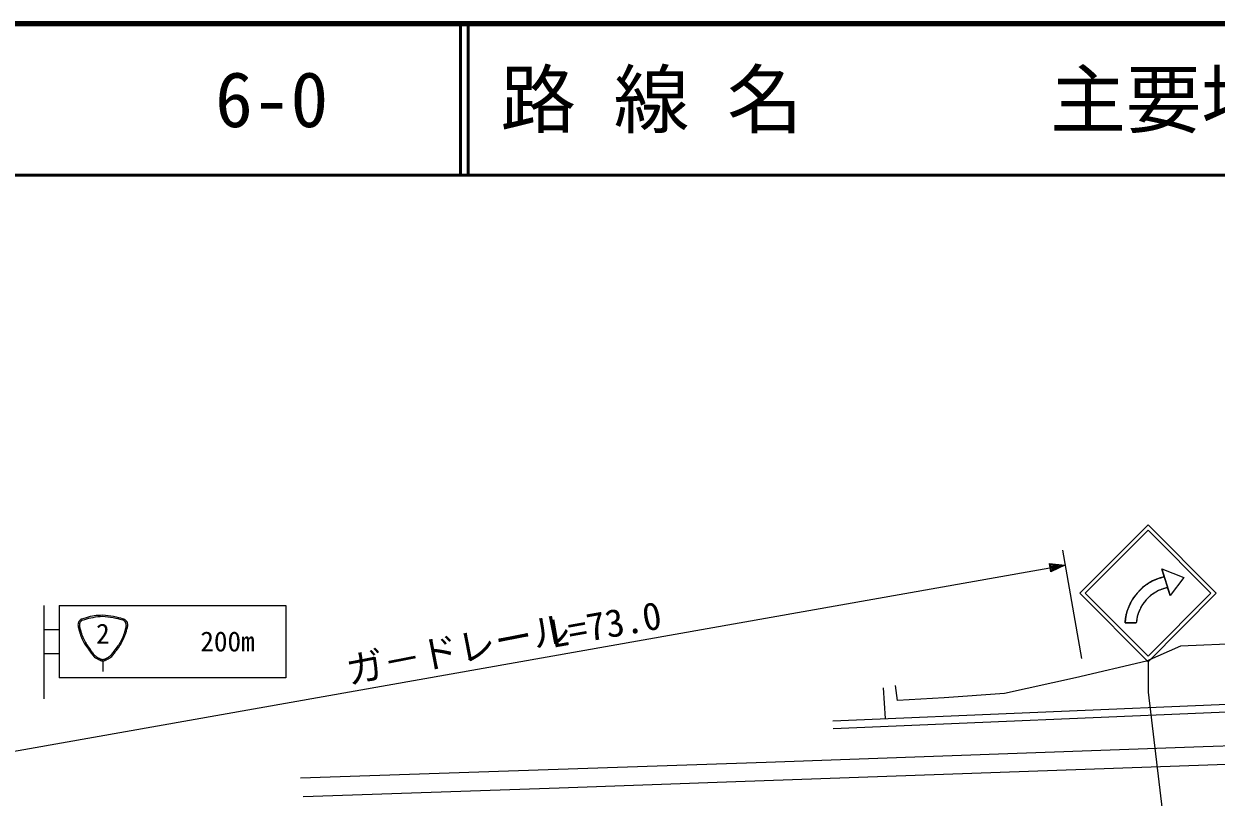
# Model space of a CAD drawing. Units: millimetres, scale not verified. Extents: x 40000 to 680000, y 20000 to 380000.
# Drawn here: x 148876 to 227708, y 328850 to 380000 of the extents above; entities that cross this region are included whole.
import ezdxf
from ezdxf.enums import TextEntityAlignment as Align

# ---------------------------------------------------------------- set-up
doc = ezdxf.new("R2010")
doc.units = ezdxf.units.MM
doc.header["$LTSCALE"] = 1000
for name, color, linetype, lineweight in [('S-BGD', 7, 'Continuous', 25), ('S-STR-HTXT', 7, 'Continuous', 13), ('S-STR-STRC', 7, 'Continuous', 25), ('S-TTL', 2, 'Continuous', 140), ('S-TTL-LINE', 7, 'Continuous', 50)]:
    doc.layers.add(name, color=color, linetype=linetype, lineweight=lineweight)
doc.layers.add('S-TTL-TXT', color=7, linetype='Continuous')
doc.styles.add('ＭＳ ゴシック', font='')
doc.styles.get('ＭＳ ゴシック').set_extended_font_data('MS Gothic')

msp = doc.modelspace()

# ---------------------------------------------------------------- linework, layer by layer
at = {"layer": 'S-BGD'}
for p, q in [((232521, 339132), (225341, 338839)), ((225341, 338839), (223097, 337835)), ((223097, 337835), (218401, 336748)), ((218401, 336748), (213705, 335702)), ((205684, 336079), (205815, 334051)), ((206640, 335242), (206516, 336246)), ((202359, 333905), (240880, 335536)), ((209715, 335410), (206640, 335242)), ((213705, 335702), (209715, 335410)), ((202380, 333402), (240903, 335033)), ((249117, 332942), (226843, 332189)), ((226843, 332189), (197950, 331144)), ((197950, 331144), (167157, 330098)), ((195943, 329889), (229031, 331060)), ((184266, 329471), (195943, 329889)), ((167352, 328885), (184266, 329471))]:
    msp.add_line(p, q, dxfattribs=at)
at = {"layer": 'S-STR-HTXT'}
for p, q in [((217539, 345194), (218796, 338015)), ((146707, 331616), (217713, 344203)), ((216777, 343751), (216679, 344306)), ((216679, 344306), (217713, 344203)), ((216802, 343837), (216733, 344234)), ((216733, 344234), (217437, 344154)), ((217713, 344203), (216777, 343751)), ((216828, 343924), (216786, 344162)), ((216786, 344162), (217280, 344126)), ((217437, 344154), (216802, 343837)), ((217280, 344126), (216828, 343924)), ((216853, 344010), (216839, 344089)), ((216839, 344089), (217043, 344085)), ((217043, 344085), (216853, 344010))]:
    msp.add_line(p, q, dxfattribs=at)
at = {"layer": 'S-STR-STRC'}
for p, q in [((218703, 342342), (223203, 346870)), ((227704, 342341), (223203, 346870)), ((219057, 342342), (223203, 346515)), ((227350, 342341), (223203, 346515)), ((224110, 343949), (225580, 343382)), ((224110, 343949), (224668, 342190)), ((224110, 343949), (225580, 343382)), ((224110, 343949), (224668, 342190)), ((224276, 343427), (224110, 343949)), ((224110, 343949), (225580, 343382)), ((224668, 342190), (224110, 343949)), ((224110, 343949), (225580, 343382)), ((223113, 342914), (223161, 342947)), ((223161, 342947), (223209, 342979)), ((223209, 342979), (223258, 343010)), ((223258, 343010), (223308, 343040)), ((223308, 343040), (223358, 343070)), ((223358, 343070), (223409, 343098)), ((223409, 343098), (223460, 343126)), ((223460, 343126), (223512, 343152)), ((223512, 343152), (223564, 343178)), ((223564, 343178), (223617, 343203)), ((223617, 343203), (223670, 343227)), ((223670, 343227), (223723, 343250)), ((223723, 343250), (223777, 343272)), ((223777, 343272), (223831, 343293)), ((223831, 343293), (223885, 343313)), ((223885, 343313), (223940, 343332)), ((223940, 343332), (223996, 343350)), ((223996, 343350), (224051, 343368)), ((224051, 343368), (224107, 343384)), ((224107, 343384), (224163, 343399)), ((224163, 343399), (224219, 343413)), ((224276, 343427), (224219, 343413)), ((224276, 343427), (224502, 342712)), ((224276, 343427), (224502, 342712)), ((225580, 343382), (224668, 342190)), ((225580, 343382), (224668, 342190)), ((225580, 343382), (224668, 342190)), ((225580, 343382), (224668, 342190)), ((218703, 342342), (223203, 337812)), ((219057, 342342), (223203, 338168)), ((222290, 342098), (222324, 342145)), ((222324, 342145), (222359, 342192)), ((222359, 342192), (222395, 342238)), ((222395, 342238), (222431, 342283)), ((222431, 342283), (222468, 342328)), ((222468, 342328), (222506, 342372)), ((222506, 342372), (222545, 342416)), ((222545, 342416), (222585, 342459)), ((222585, 342459), (222625, 342501)), ((222625, 342501), (222666, 342542)), ((222666, 342542), (222708, 342583)), ((222708, 342583), (222750, 342623)), ((222750, 342623), (222793, 342662)), ((222793, 342662), (222837, 342700)), ((222837, 342700), (222881, 342738)), ((222881, 342738), (222926, 342775)), ((222926, 342775), (222972, 342811)), ((222972, 342811), (223018, 342846)), ((223018, 342846), (223065, 342881)), ((223065, 342881), (223113, 342914)), ((223203, 338168), (227350, 342341)), ((223203, 337812), (227704, 342341)), ((223335, 342148), (223301, 342118)), ((223370, 342177), (223335, 342148)), ((223405, 342205), (223370, 342177)), ((223441, 342233), (223405, 342205)), ((223477, 342260), (223441, 342233)), ((223514, 342287), (223477, 342260)), ((223551, 342312), (223514, 342287)), ((223589, 342338), (223551, 342312)), ((223627, 342362), (223589, 342338)), ((223665, 342386), (223627, 342362)), ((223704, 342409), (223665, 342386)), ((223743, 342432), (223704, 342409)), ((223783, 342453), (223743, 342432)), ((223823, 342474), (223783, 342453)), ((223863, 342495), (223823, 342474)), ((223904, 342514), (223863, 342495)), ((223945, 342533), (223904, 342514)), ((223986, 342552), (223945, 342533)), ((224028, 342569), (223986, 342552)), ((224070, 342586), (224028, 342569)), ((224112, 342602), (224070, 342586)), ((224154, 342617), (224112, 342602)), ((224197, 342632), (224154, 342617)), ((224240, 342646), (224197, 342632)), ((224283, 342659), (224240, 342646)), ((224327, 342671), (224283, 342659)), ((224370, 342682), (224327, 342671)), ((224414, 342693), (224370, 342682)), ((224458, 342703), (224414, 342693)), ((224502, 342712), (224458, 342703)), ((224668, 342190), (224502, 342712)), ((150204, 341529), (150204, 335345)), ((151204, 341529), (166205, 341529)), ((151204, 341529), (151204, 336748)), ((166205, 341529), (166205, 336748)), ((221884, 341325), (221905, 341379)), ((221905, 341379), (221926, 341434)), ((221926, 341434), (221949, 341488)), ((221949, 341488), (221973, 341541)), ((221973, 341541), (221997, 341594)), ((221997, 341594), (222022, 341647)), ((222022, 341647), (222049, 341699)), ((222049, 341699), (222076, 341750)), ((222076, 341750), (222104, 341802)), ((222104, 341802), (222133, 341852)), ((222133, 341852), (222162, 341902)), ((222162, 341902), (222193, 341952)), ((222193, 341952), (222225, 342001)), ((222225, 342001), (222257, 342050)), ((222257, 342050), (222290, 342098)), ((222717, 341374), (222696, 341334)), ((222738, 341414), (222717, 341374)), ((222760, 341454), (222738, 341414)), ((222783, 341493), (222760, 341454)), ((222806, 341532), (222783, 341493)), ((222831, 341570), (222806, 341532)), ((222855, 341608), (222831, 341570)), ((222881, 341646), (222855, 341608)), ((222907, 341683), (222881, 341646)), ((222934, 341719), (222907, 341683)), ((222961, 341755), (222934, 341719)), ((222989, 341791), (222961, 341755)), ((223018, 341826), (222989, 341791)), ((223047, 341861), (223018, 341826)), ((223077, 341895), (223047, 341861)), ((223107, 341928), (223077, 341895)), ((223138, 341961), (223107, 341928)), ((223170, 341994), (223138, 341961)), ((223202, 342026), (223170, 341994)), ((223234, 342057), (223202, 342026)), ((223267, 342088), (223234, 342057)), ((223301, 342118), (223267, 342088)), ((152594, 340560), (152579, 340544)), ((152611, 340576), (152594, 340560)), ((152629, 340592), (152611, 340576)), ((152648, 340607), (152629, 340592)), ((152670, 340622), (152648, 340607)), ((152693, 340637), (152670, 340622)), ((152693, 340637), (152862, 340690)), ((152726, 340555), (152719, 340548)), ((152727, 340553), (152814, 340580)), ((152814, 340580), (152916, 340611)), ((152862, 340690), (153014, 340737)), ((152916, 340611), (153033, 340645)), ((153014, 340737), (153153, 340777)), ((153033, 340645), (153163, 340679)), ((153153, 340777), (153283, 340811)), ((153163, 340679), (153303, 340713)), ((153283, 340811), (153408, 340840)), ((153303, 340713), (153452, 340744)), ((153408, 340840), (153531, 340863)), ((153452, 340744), (153607, 340771)), ((153531, 340863), (153658, 340880)), ((153607, 340771), (153767, 340792)), ((153658, 340880), (153791, 340892)), ((153767, 340792), (153930, 340806)), ((153791, 340892), (153935, 340899)), ((153930, 340806), (154093, 340811)), ((153935, 340899), (154093, 340901)), ((154093, 340901), (154265, 340894)), ((154093, 340811), (154261, 340805)), ((154261, 340805), (154436, 340787)), ((154265, 340894), (154444, 340875)), ((154436, 340787), (154612, 340761)), ((154444, 340875), (154625, 340848)), ((154612, 340761), (154784, 340729)), ((154625, 340848), (154802, 340815)), ((154784, 340729), (154948, 340693)), ((154802, 340815), (154971, 340778)), ((154948, 340693), (155098, 340657)), ((154971, 340778), (155125, 340741)), ((155098, 340657), (155230, 340622)), ((155125, 340741), (155259, 340705)), ((155230, 340622), (155337, 340592)), ((155259, 340705), (155369, 340674)), ((155337, 340592), (155415, 340569)), ((155369, 340674), (155449, 340651)), ((155415, 340569), (155459, 340556)), ((155449, 340651), (155493, 340637)), ((155460, 340556), (155467, 340550)), ((155493, 340637), (155517, 340622)), ((155517, 340622), (155538, 340607)), ((155538, 340607), (155558, 340592)), ((155558, 340592), (155575, 340576)), ((155575, 340576), (155592, 340560)), ((155592, 340560), (155608, 340544)), ((221697, 340531), (221704, 340589)), ((221704, 340589), (221712, 340647)), ((221712, 340647), (221720, 340705)), ((221720, 340705), (221730, 340762)), ((221730, 340762), (221741, 340819)), ((221741, 340819), (221753, 340877)), ((221753, 340877), (221766, 340934)), ((221766, 340934), (221780, 340990)), ((221780, 340990), (221795, 341047)), ((221795, 341047), (221811, 341103)), ((221811, 341103), (221828, 341159)), ((221828, 341159), (221846, 341215)), ((221846, 341215), (221864, 341270)), ((221864, 341270), (221884, 341325)), ((222448, 340559), (222442, 340514)), ((222455, 340604), (222448, 340559)), ((222464, 340648), (222455, 340604)), ((222472, 340693), (222464, 340648)), ((222482, 340737), (222472, 340693)), ((222492, 340782), (222482, 340737)), ((222504, 340826), (222492, 340782)), ((222516, 340869), (222504, 340826)), ((222528, 340913), (222516, 340869)), ((222542, 340956), (222528, 340913)), ((222556, 340999), (222542, 340956)), ((222571, 341042), (222556, 340999)), ((222587, 341085), (222571, 341042)), ((222603, 341127), (222587, 341085)), ((222620, 341169), (222603, 341127)), ((222638, 341211), (222620, 341169)), ((222657, 341252), (222638, 341211)), ((222676, 341293), (222657, 341252)), ((222696, 341334), (222676, 341293)), ((150204, 339935), (151204, 339935)), ((152460, 340309), (152456, 340259)), ((152456, 340259), (152458, 340208)), ((152458, 340208), (152465, 340157)), ((152470, 340359), (152460, 340309)), ((152465, 340157), (152476, 340104)), ((152490, 340410), (152470, 340359)), ((152476, 340104), (152489, 340049)), ((152489, 340049), (152504, 339992)), ((152518, 340461), (152490, 340410)), ((152504, 339992), (152518, 339933)), ((152534, 340485), (152518, 340461)), ((152518, 339933), (152536, 339864)), ((152549, 340506), (152534, 340485)), ((152536, 339864), (152553, 339803)), ((152564, 340525), (152549, 340506)), ((152553, 339803), (152568, 339748)), ((152557, 340270), (152555, 340215)), ((152555, 340215), (152558, 340160)), ((152565, 340325), (152557, 340270)), ((152558, 340160), (152565, 340108)), ((152579, 340544), (152564, 340525)), ((152581, 340377), (152565, 340325)), ((152565, 340108), (152575, 340060)), ((152575, 340060), (152585, 340019)), ((152606, 340425), (152581, 340377)), ((152585, 340019), (152594, 339985)), ((152594, 339985), (152601, 339961)), ((152601, 339961), (152619, 339893)), ((152618, 340442), (152606, 340425)), ((152631, 340459), (152618, 340442)), ((152619, 339893), (152635, 339833)), ((152645, 340475), (152631, 340459)), ((152635, 339833), (152651, 339779)), ((152659, 340490), (152645, 340475)), ((152651, 339779), (152665, 339731)), ((152673, 340505), (152659, 340490)), ((152686, 340518), (152673, 340505)), ((152699, 340530), (152686, 340518)), ((152710, 340540), (152699, 340530)), ((152719, 340548), (152710, 340540)), ((155467, 340550), (155476, 340541)), ((155476, 340541), (155487, 340531)), ((155487, 340531), (155499, 340519)), ((155499, 340519), (155513, 340506)), ((155513, 340506), (155527, 340491)), ((155536, 339779), (155521, 339731)), ((155527, 340491), (155541, 340475)), ((155551, 339833), (155536, 339779)), ((155541, 340475), (155555, 340459)), ((155567, 339893), (155551, 339833)), ((155555, 340459), (155568, 340442)), ((155585, 339961), (155567, 339893)), ((155568, 340442), (155581, 340425)), ((155581, 340425), (155606, 340377)), ((155592, 339984), (155585, 339960)), ((155602, 340018), (155592, 339984)), ((155612, 340060), (155602, 340018)), ((155606, 340377), (155622, 340325)), ((155608, 340544), (155623, 340525)), ((155621, 340108), (155612, 340060)), ((155634, 339803), (155618, 339748)), ((155628, 340160), (155621, 340108)), ((155622, 340325), (155630, 340270)), ((155623, 340525), (155638, 340506)), ((155631, 340214), (155628, 340160)), ((155630, 340270), (155631, 340214)), ((155650, 339864), (155634, 339803)), ((155638, 340506), (155653, 340485)), ((155668, 339933), (155650, 339864)), ((155653, 340485), (155668, 340461)), ((155668, 340461), (155697, 340410)), ((155683, 339992), (155668, 339933)), ((155697, 340049), (155683, 339992)), ((155697, 340410), (155716, 340359)), ((155710, 340104), (155697, 340049)), ((155721, 340157), (155710, 340104)), ((155716, 340359), (155727, 340309)), ((155728, 340208), (155721, 340157)), ((155727, 340309), (155730, 340259)), ((155730, 340259), (155728, 340208)), ((221683, 340376), (221686, 340415)), ((222426, 340374), (221683, 340376)), ((221683, 340376), (222426, 340374)), ((221686, 340415), (221691, 340473)), ((221691, 340473), (221697, 340531)), ((222431, 340424), (222427, 340379)), ((222436, 340469), (222431, 340424)), ((222442, 340514), (222436, 340469)), ((152568, 339748), (152584, 339699)), ((152584, 339699), (152599, 339652)), ((152599, 339652), (152615, 339607)), ((152615, 339607), (152631, 339561)), ((152631, 339561), (152650, 339513)), ((152650, 339513), (152670, 339462)), ((152665, 339731), (152680, 339685)), ((152670, 339462), (152693, 339405)), ((152680, 339685), (152696, 339640)), ((152693, 339405), (152737, 339300)), ((152696, 339640), (152712, 339595)), ((152712, 339595), (152730, 339548)), ((152730, 339548), (152751, 339498)), ((152737, 339300), (152780, 339207)), ((152751, 339498), (152773, 339442)), ((152773, 339442), (152817, 339338)), ((152780, 339207), (152822, 339123)), ((152817, 339338), (152859, 339246)), ((152822, 339123), (152866, 339045)), ((152859, 339246), (152901, 339163)), ((152866, 339045), (152912, 338969)), ((152901, 339163), (152944, 339085)), ((152944, 339085), (152990, 339010)), ((152990, 339010), (153039, 338935)), ((155197, 339010), (155148, 338935)), ((155242, 339085), (155197, 339010)), ((155285, 339163), (155242, 339085)), ((155320, 339045), (155274, 338969)), ((155327, 339246), (155285, 339163)), ((155364, 339123), (155320, 339045)), ((155370, 339338), (155327, 339246)), ((155407, 339207), (155364, 339123)), ((155413, 339442), (155370, 339338)), ((155449, 339300), (155407, 339207)), ((155436, 339498), (155413, 339442)), ((155456, 339548), (155436, 339498)), ((155493, 339405), (155449, 339300)), ((155474, 339595), (155456, 339548)), ((155490, 339640), (155474, 339595)), ((155506, 339685), (155490, 339640)), ((155516, 339462), (155493, 339405)), ((155521, 339731), (155506, 339685)), ((155537, 339513), (155516, 339462)), ((155555, 339561), (155537, 339513)), ((155572, 339607), (155555, 339561)), ((155588, 339652), (155572, 339607)), ((155603, 339699), (155588, 339652)), ((155618, 339748), (155603, 339699)), ((150204, 338342), (151204, 338342)), ((152912, 338969), (152961, 338893)), ((152961, 338893), (153015, 338813)), ((153015, 338813), (153076, 338727)), ((153039, 338935), (153092, 338856)), ((153076, 338727), (153143, 338632)), ((153092, 338856), (153152, 338771)), ((153143, 338632), (153218, 338524)), ((153152, 338771), (153218, 338676)), ((153218, 338676), (153293, 338569)), ((153218, 338524), (153273, 338450)), ((153273, 338450), (153322, 338383)), ((153280, 338586), (153333, 338515)), ((153322, 338383), (153367, 338322)), ((153333, 338515), (153381, 338449)), ((153367, 338322), (153411, 338265)), ((153381, 338449), (153425, 338389)), ((153411, 338265), (153456, 338213)), ((153425, 338389), (153468, 338333)), ((153456, 338213), (153502, 338164)), ((153468, 338333), (153511, 338282)), ((153511, 338282), (153555, 338235)), ((153555, 338235), (153604, 338191)), ((153604, 338191), (153658, 338149)), ((154528, 338149), (154582, 338191)), ((154582, 338191), (154631, 338235)), ((154631, 338235), (154676, 338282)), ((154676, 338282), (154719, 338333)), ((154685, 338164), (154731, 338213)), ((154719, 338333), (154761, 338389)), ((154731, 338213), (154775, 338265)), ((154761, 338389), (154806, 338449)), ((154775, 338265), (154819, 338322)), ((154806, 338449), (154853, 338515)), ((154819, 338322), (154865, 338383)), ((154853, 338515), (154906, 338586)), ((154865, 338383), (154914, 338450)), ((154968, 338676), (154893, 338569)), ((154914, 338450), (154968, 338524)), ((155034, 338771), (154968, 338676)), ((155044, 338632), (154968, 338524)), ((155094, 338856), (155034, 338771)), ((155111, 338727), (155044, 338632)), ((155148, 338935), (155094, 338856)), ((155171, 338813), (155111, 338727)), ((155225, 338893), (155171, 338813)), ((155274, 338969), (155225, 338893)), ((153502, 338164), (153552, 338119)), ((153552, 338119), (153607, 338076)), ((153607, 338076), (153671, 338035)), ((153658, 338149), (153720, 338110)), ((153671, 338035), (153743, 337996)), ((153720, 338110), (153791, 338072)), ((153743, 337996), (153781, 337976)), ((153781, 337976), (153815, 337957)), ((153791, 338072), (153824, 338055)), ((153815, 337957), (153849, 337940)), ((153824, 338055), (153854, 338039)), ((153849, 337940), (153881, 337923)), ((153854, 338039), (153882, 338024)), ((153881, 337923), (153912, 337908)), ((153882, 338024), (153910, 338010)), ((153910, 338010), (153937, 337997)), ((153912, 337908), (153945, 337895)), ((153937, 337997), (153965, 337986)), ((153945, 337895), (153978, 337885)), ((153965, 337986), (153994, 337976)), ((153978, 337885), (154013, 337877)), ((153994, 337976), (154024, 337969)), ((154013, 337877), (154052, 337872)), ((154024, 337969), (154057, 337965)), ((154052, 337872), (154093, 337870)), ((154057, 337965), (154093, 337963)), ((154093, 337963), (154129, 337965)), ((154093, 337870), (154135, 337872)), ((154093, 337870), (154093, 337165)), ((154129, 337965), (154162, 337969)), ((154135, 337872), (154173, 337877)), ((154162, 337969), (154192, 337976)), ((154173, 337877), (154208, 337885)), ((154192, 337976), (154221, 337986)), ((154208, 337885), (154242, 337895)), ((154221, 337986), (154249, 337997)), ((154242, 337895), (154274, 337908)), ((154249, 337997), (154276, 338010)), ((154274, 337908), (154306, 337923)), ((154276, 338010), (154304, 338024)), ((154304, 338024), (154333, 338039)), ((154306, 337923), (154338, 337940)), ((154333, 338039), (154363, 338055)), ((154338, 337940), (154371, 337957)), ((154363, 338055), (154395, 338072)), ((154371, 337957), (154406, 337976)), ((154395, 338072), (154466, 338110)), ((154406, 337976), (154443, 337996)), ((154443, 337996), (154516, 338035)), ((154466, 338110), (154528, 338149)), ((154516, 338035), (154579, 338076)), ((154579, 338076), (154635, 338119)), ((154635, 338119), (154685, 338164)), ((223203, 337812), (223203, 335799)), ((166205, 336748), (151204, 336748)), ((223203, 335799), (226959, 304237))]:
    msp.add_line(p, q, dxfattribs=at)
for major_axis, start_param, end_param in [((0, 3348), 0.220402, 1.506162), ((0, 2602), 0.194876, 1.488068)]:
    msp.add_ellipse((225003, 340159), major_axis=major_axis, ratio=0.993646, start_param=start_param, end_param=end_param, dxfattribs=at)
at = {"layer": 'S-TTL'}
msp.add_line((680000, 380000), (40000, 380000), dxfattribs=at)
at = {"layer": 'S-TTL-LINE'}
for p, q in [((177750, 380000), (177750, 370000)), ((178250, 380000), (178250, 370000)), ((40000, 370000), (680000, 370000))]:
    msp.add_line(p, q, dxfattribs=at)

# ---------------------------------------------------------------- texts
at = {"layer": 'S-STR-HTXT', "style": 'ＭＳ ゴシック'}
for s, rotation, p in [('L=73.0', 10.063, (183895, 338177)), ('ガ－ドレール', 11.069, (170484, 335767))]:
    msp.add_text(s, height=1833, rotation=rotation, dxfattribs=at).set_placement(p, align=Align.BOTTOM_LEFT)
at = {"layer": 'S-STR-STRC', "style": 'ＭＳ ゴシック'}
for s, p in [('2', (153655, 338609)), ('200m', (160546, 338094))]:
    msp.add_text(s, height=1320, dxfattribs=at).set_placement(p, align=Align.BOTTOM_LEFT)
at = {"layer": 'S-TTL-TXT', "style": 'ＭＳ ゴシック'}
for s, p in [('路 線 名', (180380, 375000)), ('主要地方道岩国玖珂線', (216734, 375000)), ('6-0', (161521, 375000))]:
    msp.add_text(s, height=3666, dxfattribs=at).set_placement(p, align=Align.MIDDLE_LEFT)

doc.saveas('drawing.dxf')
